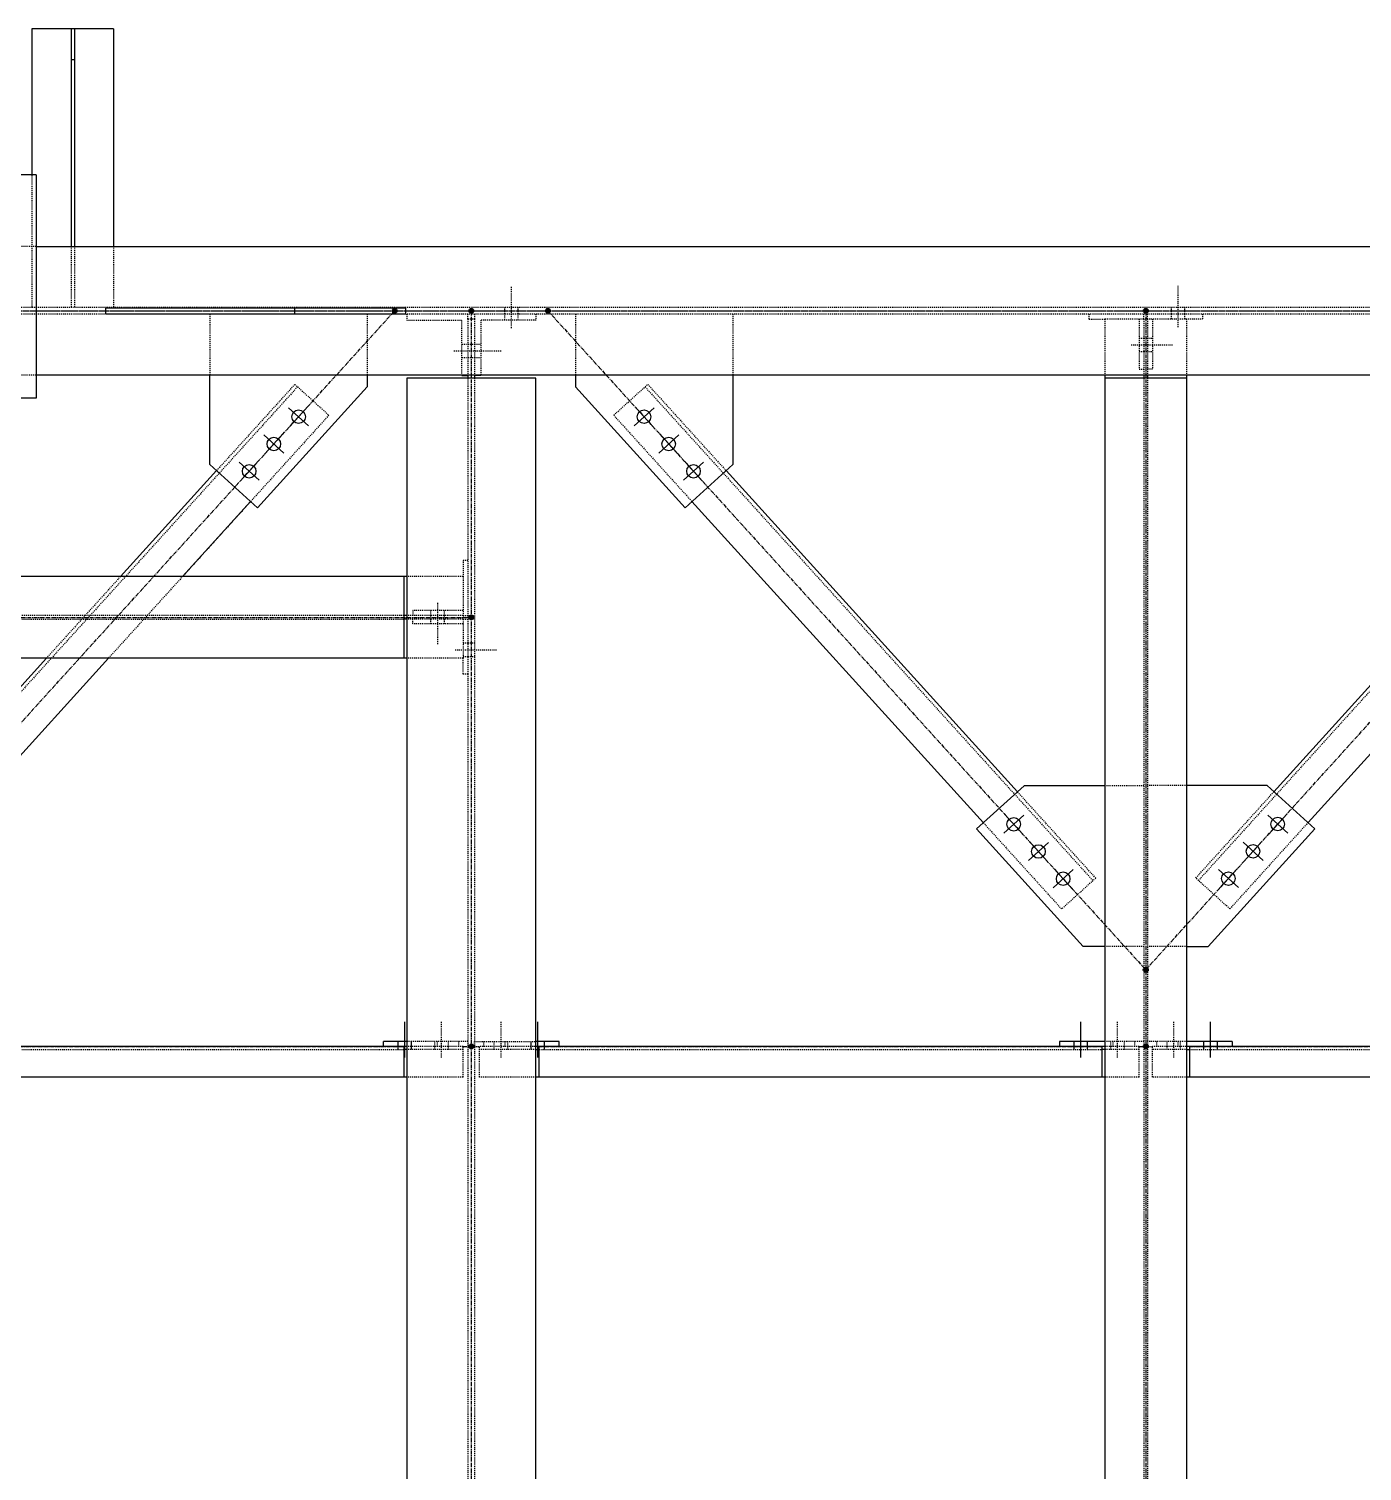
# Model space of a CAD drawing. Header units: millimetres. Extents: x 2102 to 20742, y 12631 to 26594.
# Drawn here: x 11210 to 13385, y 22428 to 24781 of the extents above; entities that cross this region are included whole.
import ezdxf

# ---------------------------------------------------------------- set-up
doc = ezdxf.new("R2010")
doc.units = ezdxf.units.MM
for name, pattern in [('CENTER', [12.7, 7.9375, -1.5875, 1.5875, -1.5875]), ('DXK_LINE_DOT2', [3.9198, 1.9599, -1.9599]), ('DXK_LINE_DOT5', [7.8785, 2.979, -0.9799, 0.9799, -0.9799, 0.9799, -0.9799])]:
    doc.linetypes.add(name, pattern=pattern)
for name, color, linetype in [('1', 7, 'Continuous'), ('2', 7, 'Continuous'), ('4', 7, 'Continuous')]:
    doc.layers.add(name, color=color, linetype=linetype)

# ---------------------------------------------------------------- blocks, each defined once
blk = doc.blocks.new('GridLine-116860372-116908 - 114867')
at = {"layer": '2', "color": 7, "linetype": 'DXK_LINE_DOT5'}
blk.add_line((2535.4, 25070.8), (24512.1, 25070.8), dxfattribs=at)
blk = doc.blocks.new('Part-116860372-116072 - 114867')
at = {"layer": '1', "color": 6, "linetype": 'DXK_LINE_DOT2'}
for p, q in [((13167.3, 25064.1), (13167.3, 24939.6)), ((13488, 25064.1), (13488, 24939.6))]:
    blk.add_line(p, q, dxfattribs=at)
at = {"layer": '2', "color": 2, "linetype": 'Continuous'}
for p, q in [((13167.3, 24757.5), (13167.3, 24939.6)), ((13488, 24915.6), (13264.6, 24669.3)), ((13488, 24939.6), (13488, 24915.6)), ((13264.6, 24669.3), (13167.3, 24757.5))]:
    blk.add_line(p, q, dxfattribs=at)
blk = doc.blocks.new('Part-116860372-114967 - 114867')
at = {"layer": '4', "linetype": 'Continuous'}
for points in [[(15075.6, 25065.8, -1), (15075.6, 25075.8, -1)], [(15075.6, 22565.8, -1), (15075.6, 22575.8, -1)]]:
    blk.add_hatch(color=4, dxfattribs=at).paths.add_polyline_path(points)
at = {"layer": '1', "color": 6, "linetype": 'DXK_LINE_DOT2'}
for p, q in [((14992.3, 25054.1), (14992.3, 24939.6)), ((15158.8, 25054.1), (14992.3, 25054.1)), ((15072, 25054.1), (15072, 23580.8)), ((15079.1, 25054.1), (15079.1, 24939.6)), ((15158.8, 25054.1), (15158.8, 24939.6)), ((15079.1, 24933.3), (15079.1, 22680.6)), ((15072, 23580.8), (15072, 22680.6)), ((14992.3, 22674.4), (14992.3, 22585)), ((15072, 22674.4), (15072, 22585)), ((15079.1, 22674.4), (15079.1, 22585)), ((15158.8, 22674.4), (15158.8, 22585)), ((15158.8, 22585), (14992.3, 22585))]:
    blk.add_line(p, q, dxfattribs=at)
at = {"layer": '2', "color": 2, "linetype": 'Continuous'}
for p, q in [((14992.3, 24939.6), (14992.3, 22674.4)), ((15158.8, 24933.3), (14992.3, 24933.3)), ((15072, 24939.6), (15072, 24933.3)), ((15079.1, 24939.6), (15079.1, 24933.3)), ((15158.8, 24939.6), (15158.8, 22674.4)), ((15158.8, 22680.6), (14992.3, 22680.6)), ((15072, 22680.6), (15072, 22674.4)), ((15079.1, 22680.6), (15079.1, 22674.4))]:
    blk.add_line(p, q, dxfattribs=at)
at = {"layer": '4', "color": 4, "linetype": 'CENTER'}
blk.add_line((15075.6, 25070.8), (15075.6, 22570.8), dxfattribs=at)
at = {"layer": '4', "color": 4, "linetype": 'Continuous'}
for centre in [(15075.6, 25070.8), (15075.6, 22570.8)]:
    blk.add_circle(centre, 5, dxfattribs=at)
blk = doc.blocks.new('Part-116860372-114888 - 114867')
at = {"layer": '1', "color": 6, "linetype": 'DXK_LINE_DOT2'}
for p, q in [((12813.1, 25202.1), (12588.1, 25202.1)), ((19851.4, 25077.6), (9958.1, 25077.6)), ((19851.4, 25064.1), (9958.1, 25064.1)), ((12813.1, 24939.6), (12588.1, 24939.6))]:
    blk.add_line(p, q, dxfattribs=at)
at = {"layer": '2', "color": 2, "linetype": 'Continuous'}
for p, q in [((12813.1, 25202.1), (19851.4, 25202.1)), ((19851.4, 24939.6), (12813.1, 24939.6))]:
    blk.add_line(p, q, dxfattribs=at)
at = {"layer": '4', "color": 4, "linetype": 'CENTER'}
blk.add_line((9575.6, 25070.8), (20200.6, 25070.8), dxfattribs=at)
blk = doc.blocks.new('Part-116860372-114946 - 114867')
at = {"layer": '4', "linetype": 'Continuous'}
blk.add_hatch(color=4, dxfattribs=at).paths.add_polyline_path([(13700.6, 25065.8, -1), (13700.6, 25075.8, -1)])
at = {"layer": '1', "color": 6, "linetype": 'DXK_LINE_DOT2'}
for p, q in [((13693.8, 25054.1), (13693.8, 24329.8)), ((13707.3, 25054.1), (13693.8, 25054.1)), ((13707.3, 25054.1), (13707.3, 24939.6)), ((13707.3, 24933.3), (13707.3, 19233.3)), ((13693.8, 24329.8), (13693.8, 19233.3))]:
    blk.add_line(p, q, dxfattribs=at)
at = {"layer": '2', "color": 2, "linetype": 'Continuous'}
for p, q in [((13569.3, 24933.3), (13569.3, 19227.1)), ((13831.8, 24933.3), (13569.3, 24933.3)), ((13693.8, 24939.6), (13693.8, 24933.3)), ((13707.3, 24939.6), (13707.3, 24933.3)), ((13831.8, 19227.1), (13831.8, 24933.3))]:
    blk.add_line(p, q, dxfattribs=at)
at = {"layer": '4', "color": 4, "linetype": 'CENTER'}
blk.add_line((13700.6, 25070.8), (13700.6, 19070.8), dxfattribs=at)
at = {"layer": '4', "color": 4, "linetype": 'Continuous'}
blk.add_circle((13700.6, 25070.8), 5, dxfattribs=at)
blk = doc.blocks.new('Part-116860372-114964 - 114867')
at = {"layer": '4', "linetype": 'Continuous'}
for points in [[(12325.6, 24440.8, -1), (12325.6, 24450.8, -1)], [(13700.6, 24440.8, -1), (13700.6, 24450.8, -1)]]:
    blk.add_hatch(color=4, dxfattribs=at).paths.add_polyline_path(points)
at = {"layer": '1', "color": 6, "linetype": 'DXK_LINE_DOT2'}
for p, q in [((12417.1, 24529.1), (12339.5, 24529.1)), ((12339.5, 24529.1), (12339.5, 24362.6)), ((13683.8, 24529.1), (13569.3, 24529.1)), ((13683.8, 24529.1), (13683.8, 24362.6)), ((12417.1, 24449.4), (12339.5, 24449.4)), ((12417.1, 24442.3), (12339.5, 24442.3)), ((13563.1, 24449.4), (12423.3, 24449.4)), ((12423.3, 24442.3), (13563.1, 24442.3)), ((13683.8, 24449.4), (13569.3, 24449.4)), ((13683.8, 24442.3), (13569.3, 24442.3)), ((12417.1, 24362.6), (12339.5, 24362.6)), ((13683.8, 24362.6), (13569.3, 24362.6))]:
    blk.add_line(p, q, dxfattribs=at)
at = {"layer": '2', "color": 2, "linetype": 'Continuous'}
for p, q in [((13569.3, 24529.1), (12417.1, 24529.1)), ((12423.3, 24529.1), (12423.3, 24362.6)), ((13563.1, 24529.1), (13563.1, 24362.6)), ((12423.3, 24449.4), (12417.1, 24449.4)), ((12417.1, 24442.3), (12423.3, 24442.3)), ((13569.3, 24449.4), (13563.1, 24449.4)), ((13569.3, 24442.3), (13563.1, 24442.3)), ((13569.3, 24362.6), (12417.1, 24362.6))]:
    blk.add_line(p, q, dxfattribs=at)
at = {"layer": '4', "color": 4, "linetype": 'CENTER'}
blk.add_line((12325.6, 24445.8), (13700.6, 24445.8), dxfattribs=at)
at = {"layer": '4', "color": 4, "linetype": 'Continuous'}
for centre in [(12325.6, 24445.8), (13700.6, 24445.8)]:
    blk.add_circle(centre, 5, dxfattribs=at)
blk = doc.blocks.new('Part-116860372-116075 - 114867')
at = {"layer": '1', "color": 6, "linetype": 'DXK_LINE_DOT2'}
for p, q in [((13913.2, 25064.1), (13913.2, 24939.6)), ((14233.8, 25064.1), (14233.8, 24939.6))]:
    blk.add_line(p, q, dxfattribs=at)
at = {"layer": '2', "color": 2, "linetype": 'Continuous'}
for p, q in [((13913.2, 24939.6), (13913.2, 24915.6)), ((13913.2, 24915.6), (14136.6, 24669.3)), ((14233.8, 24939.6), (14233.8, 24757.5)), ((14136.6, 24669.3), (14233.8, 24757.5))]:
    blk.add_line(p, q, dxfattribs=at)
blk = doc.blocks.new('Part-116860372-154281 - 114867')
at = {"layer": '1', "color": 6, "linetype": 'DXK_LINE_DOT2'}
for p, q in [((12804.8, 25348.3), (12804.8, 25077.6)), ((12884.5, 25202.1), (12884.5, 25077.6)), ((12891.6, 25202.1), (12891.6, 25077.6)), ((12971.3, 25202.1), (12971.3, 25077.6))]:
    blk.add_line(p, q, dxfattribs=at)
at = {"layer": '2', "color": 2, "linetype": 'Continuous'}
for p, q in [((12971.3, 25645.8), (12804.8, 25645.8)), ((12804.8, 25645.8), (12804.8, 25348.3)), ((12884.5, 25645.8), (12884.5, 25202.1)), ((12891.6, 25645.8), (12891.6, 25202.1)), ((12971.3, 25645.8), (12971.3, 25202.1)), ((12884.5, 25583.3), (12891.6, 25583.3))]:
    blk.add_line(p, q, dxfattribs=at)
blk = doc.blocks.new('Part-116860372-115059 - 114867')
at = {"layer": '4', "linetype": 'Continuous'}
for points in [[(12325.6, 23565.8, -1), (12325.6, 23575.8, -1)], [(13700.6, 23565.8, -1), (13700.6, 23575.8, -1)]]:
    blk.add_hatch(color=4, dxfattribs=at).paths.add_polyline_path(points)
at = {"layer": '1', "color": 6, "linetype": 'DXK_LINE_DOT2'}
for p, q in [((12423.3, 23570.8), (12339.5, 23570.8)), ((12339.5, 23508.3), (12339.5, 23570.8)), ((12417.1, 23564.6), (12339.5, 23564.6)), ((12423.3, 23564.6), (13563.1, 23564.6)), ((13683.8, 23570.8), (13563.1, 23570.8)), ((13683.8, 23564.6), (13569.3, 23564.6)), ((13683.8, 23508.3), (13683.8, 23570.8)), ((12417.1, 23508.3), (12339.5, 23508.3)), ((13683.8, 23508.3), (13569.3, 23508.3))]:
    blk.add_line(p, q, dxfattribs=at)
at = {"layer": '2', "color": 2, "linetype": 'Continuous'}
for p, q in [((12417.1, 23564.6), (12423.3, 23564.6)), ((13563.1, 23570.8), (12423.3, 23570.8)), ((12423.3, 23570.8), (12423.3, 23508.3)), ((13563.1, 23570.8), (13563.1, 23508.3)), ((13569.3, 23564.6), (13563.1, 23564.6)), ((13569.3, 23508.3), (12417.1, 23508.3))]:
    blk.add_line(p, q, dxfattribs=at)
at = {"layer": '4', "color": 4, "linetype": 'CENTER'}
for p, q in [((12325.6, 23570.8), (12339.5, 23570.8)), ((12423.3, 23570.8), (13563.1, 23570.8)), ((13683.8, 23570.8), (13700.6, 23570.8))]:
    blk.add_line(p, q, dxfattribs=at)
at = {"layer": '4', "color": 4, "linetype": 'Continuous'}
for centre in [(12325.6, 23570.8), (13700.6, 23570.8)]:
    blk.add_circle(centre, 5, dxfattribs=at)
blk = doc.blocks.new('Part-116860372-115060 - 114867')
at = {"layer": '4', "linetype": 'Continuous'}
for points in [[(13700.6, 23565.8, -1), (13700.6, 23575.8, -1)], [(15075.6, 23565.8, -1), (15075.6, 23575.8, -1)]]:
    blk.add_hatch(color=4, dxfattribs=at).paths.add_polyline_path(points)
at = {"layer": '1', "color": 6, "linetype": 'DXK_LINE_DOT2'}
for p, q in [((13838.1, 23570.8), (13717.3, 23570.8)), ((13717.3, 23508.3), (13717.3, 23570.8)), ((13831.8, 23564.6), (13717.3, 23564.6)), ((13838.1, 23564.6), (14986.1, 23564.6)), ((15062, 23570.8), (14986.1, 23570.8)), ((15062, 23564.6), (14992.3, 23564.6)), ((15062, 23508.3), (15062, 23570.8)), ((13831.8, 23508.3), (13717.3, 23508.3)), ((15062, 23508.3), (14986.1, 23508.3))]:
    blk.add_line(p, q, dxfattribs=at)
at = {"layer": '2', "color": 2, "linetype": 'Continuous'}
for p, q in [((13831.8, 23564.6), (13838.1, 23564.6)), ((14986.1, 23570.8), (13838.1, 23570.8)), ((13838.1, 23570.8), (13838.1, 23508.3)), ((14986.1, 23570.8), (14986.1, 23508.3)), ((14992.3, 23564.6), (14986.1, 23564.6)), ((14992.3, 23508.3), (13831.8, 23508.3))]:
    blk.add_line(p, q, dxfattribs=at)
at = {"layer": '4', "color": 4, "linetype": 'CENTER'}
for p, q in [((13700.6, 23570.8), (13717.3, 23570.8)), ((13838.1, 23570.8), (14986.1, 23570.8)), ((15062, 23570.8), (15075.6, 23570.8))]:
    blk.add_line(p, q, dxfattribs=at)
at = {"layer": '4', "color": 4, "linetype": 'Continuous'}
for centre in [(13700.6, 23570.8), (15075.6, 23570.8)]:
    blk.add_circle(centre, 5, dxfattribs=at)
blk = doc.blocks.new('Part-116860372-115061 - 114867')
at = {"layer": '4', "linetype": 'Continuous'}
for points in [[(15075.6, 23565.8, -1), (15075.6, 23575.8, -1)], [(16450.6, 23565.8, -1), (16450.6, 23575.8, -1)]]:
    blk.add_hatch(color=4, dxfattribs=at).paths.add_polyline_path(points)
at = {"layer": '1', "color": 6, "linetype": 'DXK_LINE_DOT2'}
for p, q in [((15165.1, 23570.8), (15089.1, 23570.8)), ((15089.1, 23508.3), (15089.1, 23570.8)), ((15158.8, 23564.6), (15089.1, 23564.6)), ((15165.1, 23564.6), (16361.1, 23564.6)), ((16437, 23570.8), (16361.1, 23570.8)), ((16437, 23564.6), (16367.3, 23564.6)), ((16437, 23508.3), (16437, 23570.8)), ((15158.8, 23508.3), (15089.1, 23508.3)), ((16437, 23508.3), (16367.3, 23508.3))]:
    blk.add_line(p, q, dxfattribs=at)
at = {"layer": '2', "color": 2, "linetype": 'Continuous'}
for p, q in [((15158.8, 23564.6), (15165.1, 23564.6)), ((16361.1, 23570.8), (15165.1, 23570.8)), ((15165.1, 23570.8), (15165.1, 23508.3)), ((16361.1, 23570.8), (16361.1, 23508.3)), ((16367.3, 23564.6), (16361.1, 23564.6)), ((16367.3, 23508.3), (15158.8, 23508.3))]:
    blk.add_line(p, q, dxfattribs=at)
at = {"layer": '4', "color": 4, "linetype": 'CENTER'}
for p, q in [((15075.6, 23570.8), (15089.1, 23570.8)), ((15165.1, 23570.8), (16361.1, 23570.8)), ((16437, 23570.8), (16450.6, 23570.8))]:
    blk.add_line(p, q, dxfattribs=at)
at = {"layer": '4', "color": 4, "linetype": 'Continuous'}
for centre in [(15075.6, 23570.8), (16450.6, 23570.8)]:
    blk.add_circle(centre, 5, dxfattribs=at)
blk = doc.blocks.new('Bolt-116860372-116079 - 114867')
at = {"layer": '2', "color": 1, "linetype": 'Continuous'}
for p, q in [((15324.3, 24042.7), (15365.1, 24005.8)), ((15363.1, 24044.7), (15326.2, 24003.9)), ((15274, 23987.1), (15314.7, 23950.2)), ((15312.8, 23989.1), (15275.9, 23948.3)), ((15223.6, 23931.5), (15264.4, 23894.6)), ((15262.5, 23933.5), (15225.5, 23892.7))]:
    blk.add_line(p, q, dxfattribs=at)
for centre in [(15344.7, 24024.3), (15294.3, 23968.7), (15244, 23913.1)]:
    blk.add_circle(centre, 13.8, dxfattribs=at)
blk = doc.blocks.new('Part-116860372-115091 - 114867')
at = {"layer": '4', "linetype": 'Continuous'}
for points in [[(16292.4, 25065.8, -1), (16292.4, 25075.8, -1)], [(15075.6, 23722.1, -1), (15075.6, 23732.1, -1)]]:
    blk.add_hatch(color=4, dxfattribs=at).paths.add_polyline_path(points)
at = {"layer": '1', "color": 6, "linetype": 'DXK_LINE_DOT2'}
for p, q in [((16094.6, 24915.8), (15183.1, 23909.2)), ((16089.1, 24920.8), (15929.7, 24744.8)), ((16089.1, 24920.8), (16158.6, 24857.9)), ((16158.6, 24857.9), (15999.2, 24681.9)), ((15177.6, 23914.2), (15337, 24090.3)), ((15406.5, 24027.3), (15247.1, 23851.3)), ((15247.1, 23851.3), (15177.6, 23914.2))]:
    blk.add_line(p, q, dxfattribs=at)
at = {"layer": '2', "color": 2, "linetype": 'Continuous'}
for p, q in [((15929.7, 24744.8), (15337, 24090.3)), ((15999.2, 24681.9), (15406.5, 24027.3))]:
    blk.add_line(p, q, dxfattribs=at)
at = {"layer": '4', "color": 4, "linetype": 'CENTER'}
blk.add_line((15075.6, 23727.1), (16292.4, 25070.8), dxfattribs=at)
at = {"layer": '4', "color": 4, "linetype": 'Continuous'}
for centre in [(16292.4, 25070.8), (15075.6, 23727.1)]:
    blk.add_circle(centre, 5, dxfattribs=at)
blk = doc.blocks.new('Part-116860372-115092 - 114867')
at = {"layer": '4', "linetype": 'Continuous'}
for points in [[(13856.8, 25065.8, -1), (13856.8, 25075.8, -1)], [(15075.6, 23722.1, -1), (15075.6, 23732.1, -1)]]:
    blk.add_hatch(color=4, dxfattribs=at).paths.add_polyline_path(points)
at = {"layer": '1', "color": 6, "linetype": 'DXK_LINE_DOT2'}
for p, q in [((13990.9, 24857.9), (14060.4, 24920.8)), ((14054.8, 24915.8), (14968, 23908.9)), ((14060.4, 24920.8), (14219.9, 24744.9)), ((13990.9, 24857.9), (14150.5, 24681.9)), ((14973.6, 23914), (14814, 24089.9)), ((14744.6, 24026.9), (14904.1, 23851)), ((14973.6, 23914), (14904.1, 23851))]:
    blk.add_line(p, q, dxfattribs=at)
at = {"layer": '2', "color": 2, "linetype": 'Continuous'}
for p, q in [((14219.9, 24744.9), (14814, 24089.9)), ((14150.5, 24681.9), (14744.6, 24026.9))]:
    blk.add_line(p, q, dxfattribs=at)
at = {"layer": '4', "color": 4, "linetype": 'CENTER'}
blk.add_line((13856.8, 25070.8), (15075.6, 23727.1), dxfattribs=at)
at = {"layer": '4', "color": 4, "linetype": 'Continuous'}
for centre in [(13856.8, 25070.8), (15075.6, 23727.1)]:
    blk.add_circle(centre, 5, dxfattribs=at)
blk = doc.blocks.new('Part-116860372-115093 - 114867')
at = {"layer": '4', "linetype": 'Continuous'}
for points in [[(13544.3, 25065.8, -1), (13544.3, 25075.8, -1)], [(12325.6, 23722.1, -1), (12325.6, 23732.1, -1)]]:
    blk.add_hatch(color=4, dxfattribs=at).paths.add_polyline_path(points)
at = {"layer": '1', "color": 6, "linetype": 'DXK_LINE_DOT2'}
for p, q in [((13346.3, 24915.8), (12441.4, 23918)), ((13340.8, 24920.8), (13181.2, 24744.9)), ((13340.8, 24920.8), (13410.2, 24857.9)), ((13410.2, 24857.9), (12961, 24362.6)), ((12985.5, 24529.1), (12834.5, 24362.6)), ((12435.8, 23923.1), (12595.4, 24099)), ((12664.8, 24036), (12505.3, 23860.1)), ((12435.8, 23923.1), (12505.3, 23860.1))]:
    blk.add_line(p, q, dxfattribs=at)
at = {"layer": '2', "color": 2, "linetype": 'Continuous'}
for p, q in [((13181.2, 24744.9), (12985.5, 24529.1)), ((13250.7, 24681.9), (13112, 24529.1)), ((12834.5, 24362.6), (12595.4, 24099)), ((12961, 24362.6), (12664.8, 24036))]:
    blk.add_line(p, q, dxfattribs=at)
at = {"layer": '4', "color": 4, "linetype": 'CENTER'}
blk.add_line((12325.6, 23727.1), (13544.3, 25070.8), dxfattribs=at)
at = {"layer": '4', "color": 4, "linetype": 'Continuous'}
for centre in [(13544.3, 25070.8), (12325.6, 23727.1)]:
    blk.add_circle(centre, 5, dxfattribs=at)
blk = doc.blocks.new('Part-116860372-115464 - 114867')
at = {"layer": '1', "color": 6, "linetype": 'DXK_LINE_DOT2'}
for p, q in [((14959.5, 25064.1), (14959.5, 25054.1)), ((15072, 25054.1), (15072, 25064.1)), ((14959.5, 25054.1), (14992.3, 25054.1)), ((15062, 25054.1), (15062, 24951.6)), ((15062, 24951.6), (15072, 24951.6))]:
    blk.add_line(p, q, dxfattribs=at)
blk = doc.blocks.new('Bolt-116860372-115478 - 114867')
at = {"layer": '1', "color": 1, "linetype": 'DXK_LINE_DOT2'}
for p, q in [((15141.6, 25037.8), (15141.6, 25122.8)), ((15127.9, 25064.1), (15127.9, 25077.6)), ((15127.9, 25054.1), (15127.9, 25064.1)), ((15155.4, 25064.1), (15155.4, 25077.6)), ((15155.4, 25054.1), (15155.4, 25064.1))]:
    blk.add_line(p, q, dxfattribs=at)
blk = doc.blocks.new('Bolt-116860372-115490 - 114867')
at = {"layer": '1', "color": 1, "linetype": 'DXK_LINE_DOT2'}
for p, q in [((13681.3, 25002.8), (13693.8, 25002.8)), ((13693.8, 25002.8), (13707.3, 25002.8)), ((13707.3, 25002.8), (13719.8, 25002.8)), ((13665.1, 24989.1), (13762.6, 24989.1)), ((13681.3, 24975.3), (13693.8, 24975.3)), ((13693.8, 24975.3), (13707.3, 24975.3)), ((13707.3, 24975.3), (13719.8, 24975.3))]:
    blk.add_line(p, q, dxfattribs=at)
blk = doc.blocks.new('Part-116860372-115488 - 114867')
at = {"layer": '1', "color": 6, "linetype": 'DXK_LINE_DOT2'}
for p, q in [((13707.3, 25064.1), (13707.3, 25054.1)), ((13832.3, 25064.1), (13832.3, 25051.6)), ((13832.3, 25051.6), (13719.8, 25051.6)), ((13719.8, 25051.6), (13719.8, 24939.6)), ((13707.3, 24939.6), (13707.3, 24939.1))]:
    blk.add_line(p, q, dxfattribs=at)
at = {"layer": '2', "color": 2, "linetype": 'Continuous'}
for p, q in [((13719.8, 24939.1), (13707.3, 24939.1)), ((13719.8, 24939.6), (13719.8, 24939.1))]:
    blk.add_line(p, q, dxfattribs=at)
blk = doc.blocks.new('Part-116860372-115463 - 114867')
at = {"layer": '1', "color": 6, "linetype": 'DXK_LINE_DOT2'}
for p, q in [((15079.1, 25054.1), (15079.1, 25064.1)), ((15191.6, 25064.1), (15191.6, 25054.1)), ((15089.1, 25054.1), (15089.1, 24951.6)), ((15191.6, 25054.1), (15158.8, 25054.1)), ((15089.1, 24951.6), (15079.1, 24951.6))]:
    blk.add_line(p, q, dxfattribs=at)
blk = doc.blocks.new('Bolt-116860372-115465 - 114867')
at = {"layer": '1', "color": 1, "linetype": 'DXK_LINE_DOT2'}
for p, q in [((15045.8, 25001.6), (15130.8, 25001.6)), ((15062, 25015.3), (15072, 25015.3)), ((15072, 25015.3), (15079.1, 25015.3)), ((15079.1, 25015.3), (15089.1, 25015.3)), ((15062, 24987.8), (15072, 24987.8)), ((15072, 24987.8), (15079.1, 24987.8)), ((15079.1, 24987.8), (15089.1, 24987.8))]:
    blk.add_line(p, q, dxfattribs=at)
blk = doc.blocks.new('Part-116860372-115489 - 114867')
at = {"layer": '1', "color": 6, "linetype": 'DXK_LINE_DOT2'}
for p, q in [((13568.8, 25064.1), (13568.8, 25051.6)), ((13693.8, 25054.1), (13693.8, 25064.1)), ((13568.8, 25051.6), (13681.3, 25051.6)), ((13681.3, 24939.1), (13681.3, 25051.6))]:
    blk.add_line(p, q, dxfattribs=at)
at = {"layer": '2', "color": 2, "linetype": 'Continuous'}
for p, q in [((13681.3, 24939.6), (13681.3, 24939.1)), ((13681.3, 24939.1), (13693.8, 24939.1))]:
    blk.add_line(p, q, dxfattribs=at)
blk = doc.blocks.new('Bolt-116860372-115491 - 114867')
at = {"layer": '1', "color": 1, "linetype": 'DXK_LINE_DOT2'}
for p, q in [((13782.3, 25035.3), (13782.3, 25120.3)), ((13768.6, 25064.1), (13768.6, 25077.6)), ((13768.6, 25051.6), (13768.6, 25064.1)), ((13796.1, 25064.1), (13796.1, 25077.6)), ((13796.1, 25051.6), (13796.1, 25064.1))]:
    blk.add_line(p, q, dxfattribs=at)
blk = doc.blocks.new('Part-116860372-115600 - 114867')
at = {"layer": '1', "color": 6, "linetype": 'DXK_LINE_DOT2'}
for p, q in [((13581.3, 24432.3), (13581.3, 24442.3)), ((13683.8, 24442.3), (13693.8, 24442.3)), ((13683.8, 24432.3), (13581.3, 24432.3)), ((13683.8, 24329.8), (13683.8, 24362.6)), ((13693.8, 24329.8), (13683.8, 24329.8))]:
    blk.add_line(p, q, dxfattribs=at)
blk = doc.blocks.new('Part-116860372-115601 - 114867')
at = {"layer": '1', "color": 6, "linetype": 'DXK_LINE_DOT2'}
for p, q in [((13693.8, 24561.9), (13683.8, 24561.9)), ((13683.8, 24561.9), (13683.8, 24529.1)), ((13683.8, 24459.4), (13581.3, 24459.4)), ((13581.3, 24459.4), (13581.3, 24449.4)), ((13683.8, 24449.4), (13693.8, 24449.4))]:
    blk.add_line(p, q, dxfattribs=at)
blk = doc.blocks.new('Bolt-116860372-115602 - 114867')
at = {"layer": '1', "color": 1, "linetype": 'DXK_LINE_DOT2'}
for p, q in [((13631.3, 24475.6), (13631.3, 24390.6)), ((13617.6, 24459.4), (13617.6, 24449.4)), ((13617.6, 24449.4), (13617.6, 24442.3)), ((13617.6, 24442.3), (13617.6, 24432.3)), ((13645.1, 24459.4), (13645.1, 24449.4)), ((13645.1, 24449.4), (13645.1, 24442.3)), ((13645.1, 24442.3), (13645.1, 24432.3))]:
    blk.add_line(p, q, dxfattribs=at)
blk = doc.blocks.new('Bolt-116860372-115606 - 114867')
at = {"layer": '1', "color": 1, "linetype": 'DXK_LINE_DOT2'}
for p, q in [((13683.8, 24393.5), (13693.8, 24393.5)), ((13693.8, 24393.5), (13707.3, 24393.5)), ((13667.6, 24379.8), (13752.6, 24379.8)), ((13683.8, 24366), (13693.8, 24366)), ((13693.8, 24366), (13707.3, 24366))]:
    blk.add_line(p, q, dxfattribs=at)
blk = doc.blocks.new('Part-116860372-115697 - 114867')
at = {"layer": '1', "color": 6, "linetype": 'DXK_LINE_DOT2'}
for p, q in [((13521.4, 23570.8), (13521.4, 23580.8)), ((13693.8, 23580.8), (13569.3, 23580.8)), ((13631.3, 23570.8), (13631.3, 23580.8)), ((13675.1, 23570.8), (13675.1, 23580.8)), ((13693.8, 23580.8), (13693.8, 23570.8))]:
    blk.add_line(p, q, dxfattribs=at)
at = {"layer": '2', "color": 2, "linetype": 'Continuous'}
for p, q in [((13569.3, 23580.8), (13521.3, 23580.8)), ((13521.3, 23570.8), (13521.3, 23580.8)), ((13569.3, 23570.8), (13563.1, 23570.8))]:
    blk.add_line(p, q, dxfattribs=at)
blk = doc.blocks.new('Bolt-116860372-115698 - 114867')
at = {"layer": '1', "color": 1, "linetype": 'DXK_LINE_DOT2'}
for p, q in [((13640.1, 23548.3), (13640.1, 23620.8)), ((13626.3, 23570.8), (13626.3, 23580.8)), ((13626.3, 23564.6), (13626.3, 23570.8)), ((13653.8, 23570.8), (13653.8, 23580.8)), ((13653.8, 23564.6), (13653.8, 23570.8))]:
    blk.add_line(p, q, dxfattribs=at)
at = {"layer": '2', "color": 1, "linetype": 'Continuous'}
for p, q in [((13565.1, 23548.3), (13565.1, 23620.8)), ((13551.3, 23570.8), (13551.3, 23580.8)), ((13551.3, 23564.6), (13551.3, 23570.8)), ((13578.8, 23570.8), (13578.8, 23580.8)), ((13578.8, 23564.6), (13578.8, 23570.8))]:
    blk.add_line(p, q, dxfattribs=at)
blk = doc.blocks.new('Part-116860372-115699 - 114867')
at = {"layer": '1', "color": 6, "linetype": 'DXK_LINE_DOT2'}
for p, q in [((13707.3, 23570.8), (13707.3, 23580.8)), ((13707.3, 23580.8), (13831.8, 23580.8)), ((13726.1, 23570.8), (13726.1, 23580.8)), ((13769.8, 23570.8), (13769.8, 23580.8)), ((13879.8, 23570.8), (13879.8, 23580.8))]:
    blk.add_line(p, q, dxfattribs=at)
at = {"layer": '2', "color": 2, "linetype": 'Continuous'}
for p, q in [((13879.8, 23580.8), (13831.8, 23580.8)), ((13838.1, 23570.8), (13831.8, 23570.8)), ((13879.8, 23570.8), (13879.8, 23580.8))]:
    blk.add_line(p, q, dxfattribs=at)
blk = doc.blocks.new('Bolt-116860372-115700 - 114867')
at = {"layer": '1', "color": 1, "linetype": 'DXK_LINE_DOT2'}
for p, q in [((13761.1, 23548.3), (13761.1, 23620.8)), ((13747.3, 23570.8), (13747.3, 23580.8)), ((13747.3, 23564.6), (13747.3, 23570.8)), ((13774.8, 23570.8), (13774.8, 23580.8)), ((13774.8, 23564.6), (13774.8, 23570.8))]:
    blk.add_line(p, q, dxfattribs=at)
at = {"layer": '2', "color": 1, "linetype": 'Continuous'}
for p, q in [((13836.1, 23548.3), (13836.1, 23620.8)), ((13822.3, 23570.8), (13822.3, 23580.8)), ((13822.3, 23564.6), (13822.3, 23570.8)), ((13849.8, 23570.8), (13849.8, 23580.8)), ((13849.8, 23564.6), (13849.8, 23570.8))]:
    blk.add_line(p, q, dxfattribs=at)
blk = doc.blocks.new('Part-116860372-115701 - 114867')
at = {"layer": '1', "color": 6, "linetype": 'DXK_LINE_DOT2'}
for p, q in [((15158.8, 23580.8), (15079.1, 23580.8)), ((15097.9, 23570.8), (15097.9, 23580.8)), ((15141.6, 23570.8), (15141.6, 23580.8))]:
    blk.add_line(p, q, dxfattribs=at)
at = {"layer": '2', "color": 2, "linetype": 'Continuous'}
for p, q in [((15251.6, 23580.8), (15158.8, 23580.8)), ((15165.1, 23570.8), (15158.8, 23570.8)), ((15251.6, 23580.8), (15251.6, 23570.8))]:
    blk.add_line(p, q, dxfattribs=at)
blk = doc.blocks.new('Bolt-116860372-115702 - 114867')
at = {"layer": '1', "color": 1, "linetype": 'DXK_LINE_DOT2'}
for p, q in [((15132.9, 23548.3), (15132.9, 23620.8)), ((15119.1, 23570.8), (15119.1, 23580.8)), ((15119.1, 23564.6), (15119.1, 23570.8)), ((15146.6, 23570.8), (15146.6, 23580.8)), ((15146.6, 23564.6), (15146.6, 23570.8))]:
    blk.add_line(p, q, dxfattribs=at)
at = {"layer": '2', "color": 1, "linetype": 'Continuous'}
for p, q in [((15207.9, 23548.3), (15207.9, 23620.8)), ((15194.1, 23570.8), (15194.1, 23580.8)), ((15194.1, 23564.6), (15194.1, 23570.8)), ((15221.6, 23570.8), (15221.6, 23580.8)), ((15221.6, 23564.6), (15221.6, 23570.8))]:
    blk.add_line(p, q, dxfattribs=at)
blk = doc.blocks.new('Part-116860372-115705 - 114867')
at = {"layer": '1', "color": 6, "linetype": 'DXK_LINE_DOT2'}
for p, q in [((15072, 23580.8), (14992.3, 23580.8)), ((15009.5, 23570.8), (15009.5, 23580.8)), ((15053.3, 23570.8), (15053.3, 23580.8))]:
    blk.add_line(p, q, dxfattribs=at)
at = {"layer": '2', "color": 2, "linetype": 'Continuous'}
for p, q in [((14992.3, 23580.8), (14899.5, 23580.8)), ((14899.5, 23580.8), (14899.5, 23570.8)), ((14992.3, 23570.8), (14986.1, 23570.8))]:
    blk.add_line(p, q, dxfattribs=at)
blk = doc.blocks.new('Bolt-116860372-115706 - 114867')
at = {"layer": '1', "color": 1, "linetype": 'DXK_LINE_DOT2'}
for p, q in [((15018.3, 23548.3), (15018.3, 23620.8)), ((15004.5, 23570.8), (15004.5, 23580.8)), ((15004.5, 23564.6), (15004.5, 23570.8)), ((15032, 23570.8), (15032, 23580.8)), ((15032, 23564.6), (15032, 23570.8))]:
    blk.add_line(p, q, dxfattribs=at)
at = {"layer": '2', "color": 1, "linetype": 'Continuous'}
for p, q in [((14943.3, 23548.3), (14943.3, 23620.8)), ((14929.5, 23570.8), (14929.5, 23580.8)), ((14929.5, 23564.6), (14929.5, 23570.8)), ((14957, 23570.8), (14957, 23580.8)), ((14957, 23564.6), (14957, 23570.8))]:
    blk.add_line(p, q, dxfattribs=at)
blk = doc.blocks.new('Bolt-116860372-116073 - 114867')
at = {"layer": '2', "color": 1, "linetype": 'Continuous'}
for p, q in [((13368.8, 24836.4), (13328.1, 24873.3)), ((13329.9, 24834.5), (13366.9, 24875.2)), ((13318.4, 24780.8), (13277.7, 24817.8)), ((13279.6, 24778.9), (13316.5, 24819.7)), ((13229.2, 24723.4), (13266.1, 24764.1)), ((13268, 24725.3), (13227.3, 24762.2))]:
    blk.add_line(p, q, dxfattribs=at)
for centre in [(13348.4, 24854.8), (13298, 24799.3), (13247.6, 24743.7)]:
    blk.add_circle(centre, 13.8, dxfattribs=at)
blk = doc.blocks.new('Bolt-116860372-116076 - 114867')
at = {"layer": '2', "color": 1, "linetype": 'Continuous'}
for p, q in [((14073.1, 24873.3), (14032.4, 24836.4)), ((14071.2, 24834.5), (14034.3, 24875.2)), ((14123.5, 24817.8), (14082.7, 24780.8)), ((14121.6, 24778.9), (14084.6, 24819.7)), ((14172, 24723.4), (14135, 24764.1)), ((14173.9, 24762.2), (14133.1, 24725.3))]:
    blk.add_line(p, q, dxfattribs=at)
for centre in [(14052.7, 24854.8), (14103.1, 24799.3), (14153.5, 24743.7)]:
    blk.add_circle(centre, 13.8, dxfattribs=at)
blk = doc.blocks.new('Part-116860372-116078 - 114867')
at = {"layer": '1', "color": 6, "linetype": 'DXK_LINE_DOT2'}
for p, q in [((15158.8, 24102.9), (15079.1, 24102.9)), ((15158.8, 23774.6), (15079.1, 23774.6))]:
    blk.add_line(p, q, dxfattribs=at)
at = {"layer": '2', "color": 2, "linetype": 'Continuous'}
for p, q in [((15323.1, 24102.9), (15158.8, 24102.9)), ((15420.4, 24014.8), (15323.1, 24102.9)), ((15202.9, 23774.6), (15420.4, 24014.8)), ((15158.8, 23774.6), (15202.9, 23774.6))]:
    blk.add_line(p, q, dxfattribs=at)
blk = doc.blocks.new('Part-116860372-116081 - 114867')
at = {"layer": '1', "color": 6, "linetype": 'DXK_LINE_DOT2'}
for p, q in [((15072, 24102.5), (14992.3, 24102.5)), ((15072, 23774.5), (14992.3, 23774.5))]:
    blk.add_line(p, q, dxfattribs=at)
at = {"layer": '2', "color": 2, "linetype": 'Continuous'}
for p, q in [((14827.9, 24102.5), (14730.7, 24014.3)), ((14992.3, 24102.5), (14827.9, 24102.5)), ((14730.7, 24014.3), (14948.2, 23774.5)), ((14992.3, 23774.5), (14948.2, 23774.5))]:
    blk.add_line(p, q, dxfattribs=at)
blk = doc.blocks.new('Bolt-116860372-116082 - 114867')
at = {"layer": '2', "color": 1, "linetype": 'Continuous'}
for p, q in [((14786, 24005.4), (14826.7, 24042.4)), ((14787.9, 24044.3), (14824.8, 24003.5)), ((14836.4, 23949.9), (14877.1, 23986.8)), ((14838.3, 23988.7), (14875.2, 23948)), ((14886.8, 23894.3), (14927.5, 23931.3)), ((14888.7, 23933.2), (14925.6, 23892.4))]:
    blk.add_line(p, q, dxfattribs=at)
for centre in [(14806.4, 24023.9), (14856.8, 23968.3), (14907.1, 23912.8)]:
    blk.add_circle(centre, 13.8, dxfattribs=at)
blk = doc.blocks.new('Part-116860372-116166 - 114867')
at = {"layer": '1', "color": 6, "linetype": 'DXK_LINE_DOT2'}
blk.add_line((12705.6, 25348.3), (12695.6, 25348.3), dxfattribs=at)
at = {"layer": '2', "color": 2, "linetype": 'Continuous'}
for p, q in [((12588.1, 24892.7), (12588.1, 25348.3)), ((12695.6, 25348.3), (12588.1, 25348.3)), ((12813.1, 25348.3), (12705.6, 25348.3)), ((12813.1, 25348.3), (12813.1, 24892.7)), ((12813.1, 24892.7), (12588.1, 24892.7))]:
    blk.add_line(p, q, dxfattribs=at)
blk = doc.blocks.new('Part-116860372-116169 - 114867')
at = {"layer": '2', "color": 2, "linetype": 'Continuous'}
for p, q in [((12954.9, 25077.1), (13566.5, 25077.1)), ((12954.9, 25077.1), (12954.9, 25064.6)), ((12954.9, 25064.6), (13566.5, 25064.6)), ((13340.8, 25064.6), (13340.8, 25077.1)), ((13566.5, 25077.1), (13566.5, 25064.6))]:
    blk.add_line(p, q, dxfattribs=at)

msp = doc.modelspace()

# ---------------------------------------------------------------- block references
at = {"xscale": 0.8, "yscale": 0.8, "zscale": 0.8}
for name in ['Part-116860372-154281 - 114867', 'Part-116860372-116166 - 114867', 'Part-116860372-114888 - 114867', 'GridLine-116860372-116908 - 114867', 'Bolt-116860372-115491 - 114867', 'Bolt-116860372-115478 - 114867', 'Part-116860372-115093 - 114867', 'Part-116860372-116169 - 114867', 'Part-116860372-116072 - 114867', 'Part-116860372-115489 - 114867', 'Part-116860372-114946 - 114867', 'Part-116860372-115488 - 114867', 'Part-116860372-115092 - 114867', 'Part-116860372-116075 - 114867', 'Part-116860372-115464 - 114867', 'Part-116860372-114967 - 114867', 'Part-116860372-115091 - 114867', 'Part-116860372-115463 - 114867', 'Bolt-116860372-115490 - 114867', 'Bolt-116860372-115465 - 114867', 'Bolt-116860372-116073 - 114867', 'Bolt-116860372-116076 - 114867', 'Part-116860372-115601 - 114867', 'Part-116860372-114964 - 114867', 'Bolt-116860372-115602 - 114867', 'Part-116860372-115600 - 114867', 'Bolt-116860372-115606 - 114867', 'Part-116860372-116081 - 114867', 'Part-116860372-116078 - 114867', 'Bolt-116860372-116082 - 114867', 'Bolt-116860372-116079 - 114867', 'Bolt-116860372-115698 - 114867', 'Bolt-116860372-115700 - 114867', 'Bolt-116860372-115706 - 114867', 'Bolt-116860372-115702 - 114867', 'Part-116860372-115697 - 114867', 'Part-116860372-115699 - 114867', 'Part-116860372-115705 - 114867', 'Part-116860372-115701 - 114867', 'Part-116860372-115059 - 114867', 'Part-116860372-115060 - 114867', 'Part-116860372-115061 - 114867']:
    msp.add_blockref(name, (971.5, 4264.2), dxfattribs=at)

doc.saveas('drawing.dxf')
